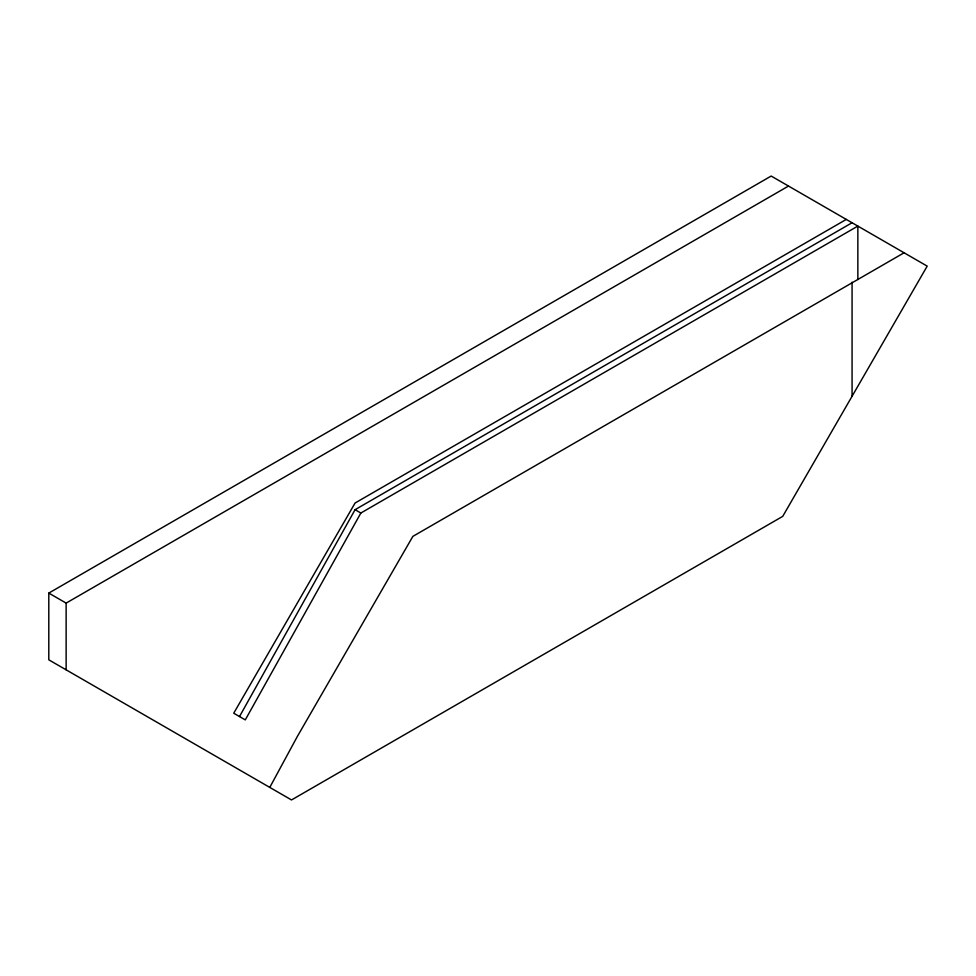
<?xml version="1.0" encoding="UTF-8"?>
<svg xmlns="http://www.w3.org/2000/svg" width="976" height="976" viewBox="0 0 976 976"><rect width="100%" height="100%" fill="white"/><g stroke="black" fill="none" stroke-linecap="round" stroke-linejoin="round"><path stroke-width="1.46" d="M269.779 787.412L297.29 736.563L412.872 536.373L904.081 252.784M239.51 716.543L355.081 509.692L852.072 222.748M857.855 279.478L857.855 226.09L360.864 513.022L245.281 719.885L233.728 713.212L355.081 503.018L846.29 219.417M48.8 593.091L771.174 176.046L927.2 266.131L782.728 516.365L291.519 799.954L48.8 659.825L48.8 593.091L66.136 603.107L788.51 186.05M355.081 509.692L360.864 513.022M852.072 282.223L852.072 396.244M66.136 603.107L66.136 669.829"/></g></svg>
